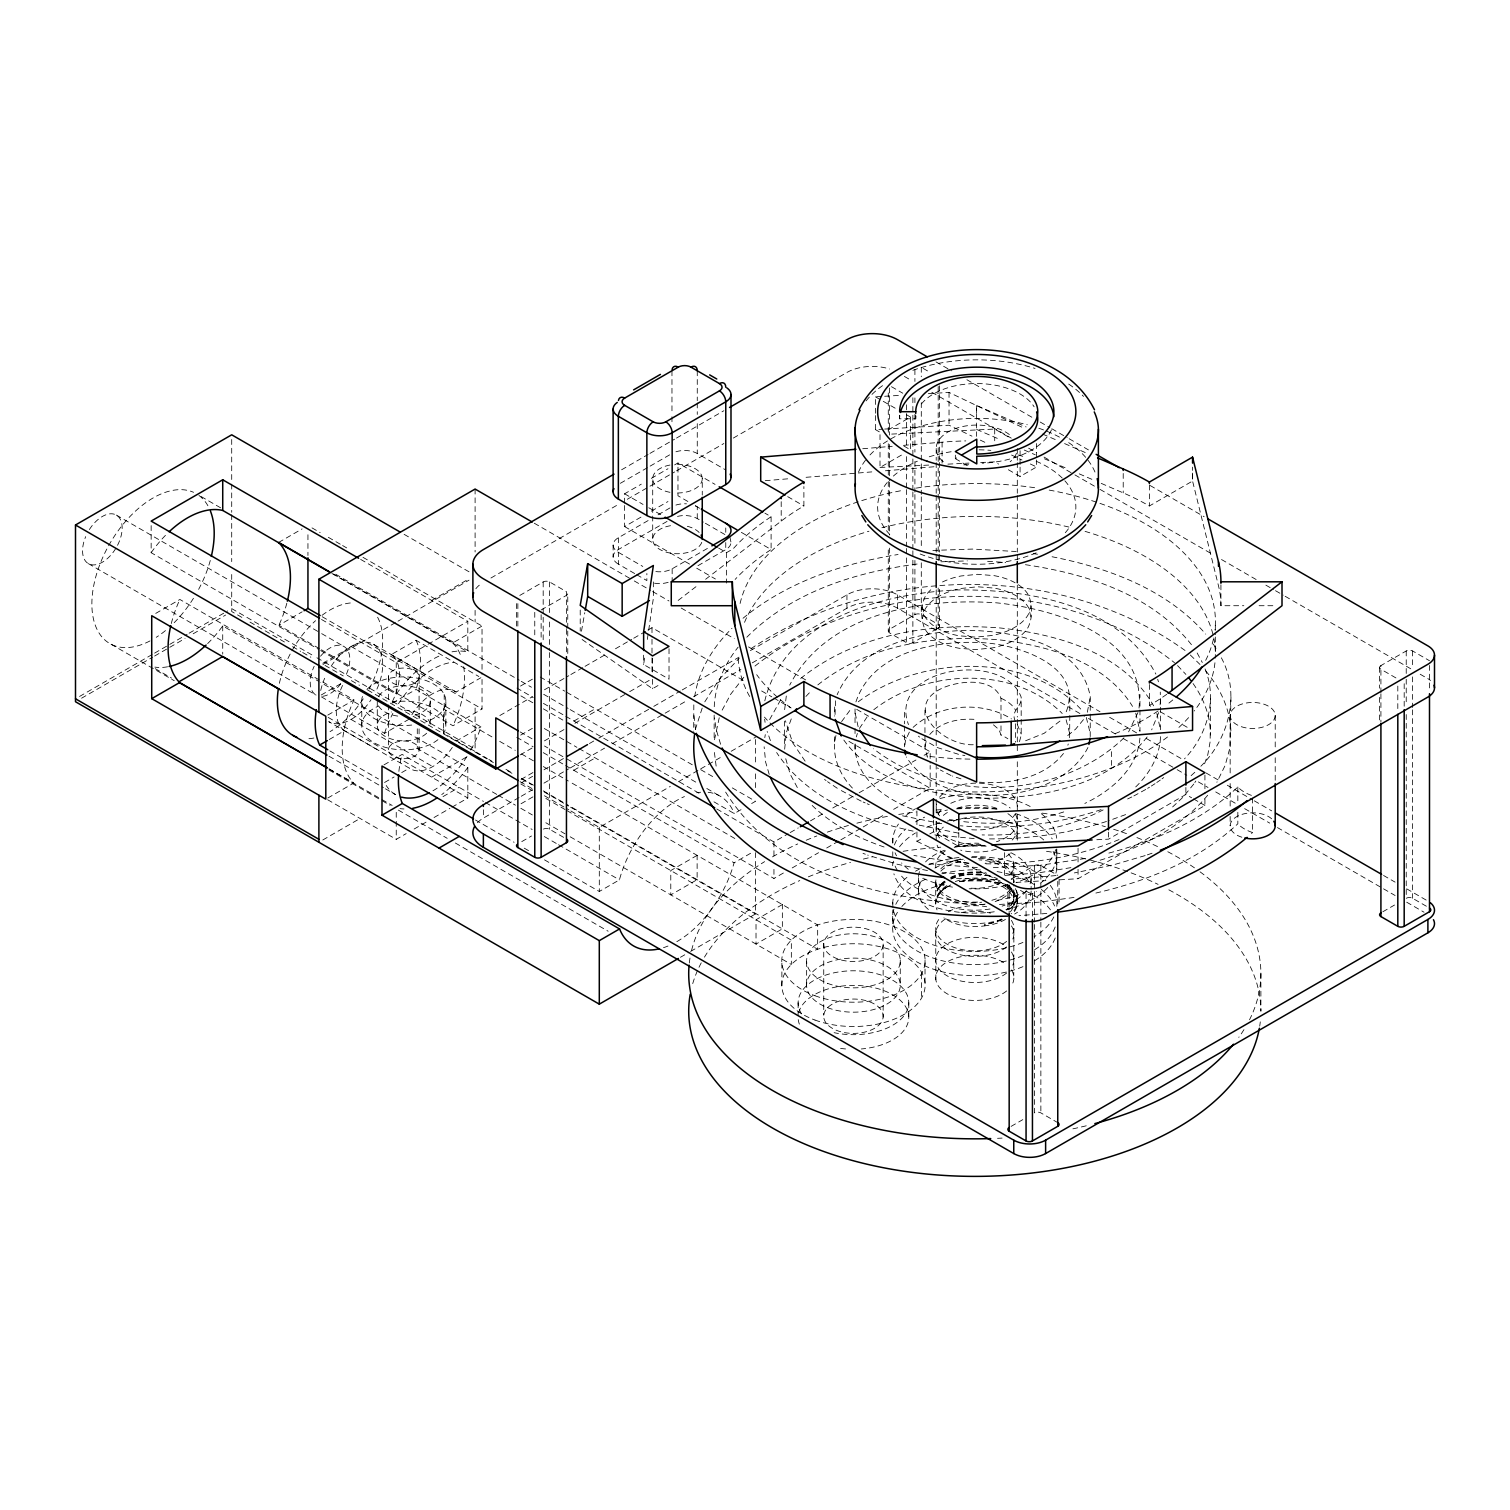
<?xml version="1.0" encoding="UTF-8"?>
<svg xmlns="http://www.w3.org/2000/svg" width="1510" height="1510" viewBox="0 0 1510 1510"><rect width="100%" height="100%" fill="white"/><g stroke="black" fill="none" stroke-linecap="round" stroke-linejoin="round"><path stroke-width="0.75" stroke-dasharray="5 3.75" d="M443.619 729.273L443.619 733.313L474.782 751.301M443.619 721.157L443.619 717.099M445.846 701.47L445.846 725.8M516.533 626.084L516.533 603M567.76 653.509L567.76 630.444M567.76 628.141L567.76 593.524M613.117 545.034L613.117 556.831M888.276 432.219L888.276 392.996M925.026 982.821L925.026 958.51M935.709 903.962L935.709 879.764A39.09 22.575 0 0 0 981.764 902.206M939.503 385.824L939.503 460.116M976.63 413.476L976.63 405.51L1026.102 426.934M1017.306 895.279L1017.287 896.544M1069.797 715.513L1069.627 737.71M855.925 701.886C872.61 651.622 935.86 640.07 982.406 642.656C1017.061 644.355 1085.633 666.023 1065.645 713.192M1192.56 473.083L1192.56 481.048L1218.476 585.767A244.299 141.034 0 0 1 1220.929 605.718L1243.825 605.718M924.951 735.37L925.064 749.281L927.668 757.284M1000.998 718.968L1000.998 698.262C993.033 677.424 961.587 680.576 944.467 687.201C900.017 705.491 942.655 746.431 973.723 744.713M892.75 856.34L892.788 851.81M892.844 842.769L892.882 838.239M892.806 909.832L892.882 925.007M892.825 907.567L892.882 900.772M1013.795 894.845L1013.871 884.577M1056.717 868.986L1056.792 848.903M1221.345 657.813C1240.729 693.6 1228.914 738.673 1200.846 766.249M1230.971 696.827L1229.914 747.809L1225.195 765.325L1216.871 782.255M1160.511 729.726L1160.284 692.071M855.038 708.926L855.038 726.253M1205.037 668.911C1217.834 699.734 1206.867 735.502 1184.463 758.851M1210.473 698.262L1210.152 741.561L1207.83 754.547L1203.376 767.193M784.634 709.662L786.314 695.884M784.653 749.205L786.314 732.671L792.089 716.608M1090.22 736.597L1090.258 696.62C1080.556 643.015 1012.7 630.859 966.947 630.331C918.514 631.576 858.303 645.714 837.163 694.694M693.826 704.868L693.694 731.35M924.951 746.865L926.442 740.032M835.502 700.791L834.973 717.382M835.974 735.54C830.877 754.698 839.39 774.856 852.848 788.503M1160.511 699.828L1160.095 704.943M1160.511 736.616C1159.888 756.095 1149.336 773.932 1135.52 787.106M855.132 743.958C853.641 778.197 886.974 799.979 915.607 810.492M714.249 706.699C715.155 684.823 724.592 664.023 738.182 647.092M1139.918 738.088C1137.445 768.949 1110.983 790.957 1084.822 803.433M714.494 739.73L719.307 717.42M942.523 581.973A56.984 32.899 0 0 1 961.058 575.971L977.593 574.31L994.052 575.631A51.925 29.974 0 0 1 1028.782 595.676C1032.5 605.491 1032.764 617.59 1028.178 627.197A56.984 32.899 0 0 1 992.221 647.941L975.686 649.583L959.227 648.281A51.925 29.974 0 0 1 924.497 628.235C920.779 618.42 920.515 606.303 925.101 596.714A56.984 32.899 0 0 1 932.368 588.39M922.233 618.741L925.101 609.191A56.984 32.899 0 0 1 961.058 588.447L977.593 586.786L994.052 588.088A51.925 29.974 0 0 1 1028.782 608.134L1031.028 617.647M1031.028 605.17L1028.178 614.721A56.984 32.899 0 0 1 992.221 635.465L975.686 637.126L959.227 635.804A51.925 29.974 0 0 1 924.497 615.778L922.233 606.265M669.024 648.734L669.024 679.179L643.637 664.532L644.978 655.397M647.337 639.409L648.337 632.558M648.677 630.274L653.358 598.319L653.358 581.916M764.796 700.848C784.653 618.855 882.822 593.619 956.396 589.957C1028.348 589.032 1119.155 603.906 1155.886 674.102M764.796 737.635L765.287 734.596M694.676 696.771C698.488 670.402 713.248 646.808 731.972 628.33M1017.287 902.055L1016.438 906.963L1016.777 905.188M1139.031 708.077C1145.845 635.332 1053.112 608.643 996.732 602.849C922.61 597.658 827.216 612.399 789.711 685.106M581.463 631.218L584.785 612.664M695.336 729.519L702.943 705.717M1158.698 712.569L1151.677 729.84M856.321 736.937L857.359 733.483M1137.955 712.55L1128.612 731.84M1067.853 745.204L1068.268 743.996M1087.351 712.229L1090.258 696.62M1087.936 747.488C1058.869 805.849 940.73 812.909 906.34 756.925M769.609 719.572L780.878 699.451M722.158 710.134L730.783 694.128L743.807 677.235M859.435 728.424L867.986 715.608M1019.458 741.637L1021.194 735.276L1021.175 697.186C1004.395 650.395 886.899 666.722 908.473 724.592M704.792 701.848L719.27 679.292L739.202 658.341M841.598 721.61L851.168 708.643M909.36 732.086L905.49 740.334L904.509 747.997M938.729 894.769L941.259 890.843L948.072 886.351L944.429 888.767M1194.825 782.539L1195.807 781.048M1083.482 719.609L1075.554 729.198L1065.041 737.71M941.259 884.275L937.03 891.221A39.09 22.575 0 0 1 945.26 882.236M1193.787 784.03L1183.16 797.053L1170.175 809.247M1063.474 753.471C1043.863 778.443 1008.831 784.596 978.801 782.123M1147.147 736.937C1109.661 784.728 1043.863 798.299 986.106 798.224C934.105 796.298 873.629 783.841 842.372 737.975M1207.679 795.241C1177.819 831.236 1133.217 851.451 1088.974 863.38M929.783 734.483C940.56 722.12 958.208 718.364 973.95 719.326M1123.95 737.861C1059.605 799.998 943.524 803.905 873.554 748.771M805.906 696.469L810.398 691.731M1059.963 721.063L1044.127 733.313L1023.365 741.655M913.116 727.367C938.805 703.717 981.896 700.621 1011.417 718.873M746.846 637.201C792.429 591.203 857.925 571.308 920.685 563.589M1015.418 721.478C1009.982 710.493 1022.308 707.001 1021.175 697.186M1194.806 772.289L1189.956 776.706M1251.412 795.374A38.524 22.235 0 0 1 1237.841 786.993C1201.582 820.949 1154.64 841.164 1107.075 853.546M1237.841 812.286L1237.841 823.78C1198.204 860.775 1146.241 881.557 1094.052 893.467M1252.545 798.054L1252.545 832.538L1251.507 833.501M873.799 709.7C925.838 669.005 1013.984 665.136 1062.228 713.494M754.981 666.061C868.59 575.725 1059.624 571.554 1174.516 662.72M858.265 701.791C920.137 655.151 1028.65 650.716 1082.783 711.285M800.659 678.462C855.849 633.917 931.16 622.46 1000.149 627.971C1057.151 634.294 1123.251 652.377 1153.621 705.831M817.835 684.917C868.609 644.26 937.767 634.124 1000.979 640.051C1049.714 646.11 1105.169 661.946 1132.538 706.397M743.033 618.251C786.823 582.029 842.637 563.475 898.054 554.51M678.141 600.433L698.752 584.559M705.623 579.274L781.198 521.101A244.299 141.034 0 0 1 803.886 505.982L803.886 486.56M751.074 648.602C876.706 564.438 1061.02 561.154 1185.029 650.47M1162.002 778.839L1163.681 777.593M1160.303 780.066L1156.792 782.501M1155.018 783.69L1151.356 786.049M1147.638 788.352L1149.506 787.201M411.852 714.815A44.696 25.783 -60 0 1 456.114 692.052L480.897 677.707M155.738 613.4L179.879 599.47L319.497 680.085M278.652 542.449L302.075 528.915M79.558 696.45L152.585 654.283M154.624 653.113L187.089 634.37M189.109 633.2L227.651 610.946M81.578 698.205L152.585 657.209M154.624 656.038L185.05 638.485M193.167 633.785L225.632 615.042M319.384 648.62L278.897 625.253L302.132 611.833M621.61 469.78L648.111 454.472M649.998 453.377L674.63 439.165M676.518 438.07L723.856 410.739M620.346 483.313L648.149 467.269M650.13 466.118L669.987 454.661M322.819 663.249L360.078 641.731M431.652 600.414L469.176 578.745M322.951 664.494L395.979 622.328M398.017 621.157L469.025 580.161M624.593 503.151L624.593 493.789L641.278 484.163M651.282 478.387L667.967 468.761M674.63 464.891L677.971 462.966L715.079 484.389M490.939 578.009L619.704 503.66M627.292 499.281L648.111 487.258M649.998 486.163L674.63 471.95M676.518 470.856L723.856 443.525M733.331 438.07L846.94 372.46A35.768 20.649 0 0 1 889.579 369.006M340.694 683.766L319.686 695.884L384.559 733.331L409.399 719.024M470.818 750.111A74.481 42.997 -60 0 0 480.897 726.857L416.043 689.409L391.222 703.735A44.696 25.802 -60 0 0 391.222 654.604L416.043 640.259L478.878 676.537M624.593 505.491L624.593 526.575L641.278 516.948M651.282 511.173L667.967 501.547M321.536 619.477L396.243 662.607L426.065 645.393M428.066 644.241L467.817 621.29L467.817 651.942A86.504 49.943 -60 0 0 451.207 651.999M634.653 573.536L618.364 564.117L618.364 552.339A17.875 10.325 0 0 1 618.364 537.73L650.13 519.402M658.077 514.816L671.969 506.775M519.799 595.431L543.185 581.935A4.511 2.605 0 0 1 549.546 581.935L566.458 591.693L566.458 628.349M327.821 715.079L353.963 699.979L321.309 681.142M333.295 574.008L452.736 642.958L482.03 626.046L482.03 674.423M618.364 564.117A17.875 10.325 0 0 1 618.364 549.527L669.987 519.723M541.127 609.983L566.458 595.374A4.511 2.605 0 0 0 566.458 591.693M329.237 739.523L344.507 730.708L409.38 768.156A44.696 25.783 -60 0 0 452.302 747.45M888.144 429.973L910.511 417.062L910.511 449.848L900.772 444.223M655.85 571.592A17.875 10.325 0 0 0 672.158 568.798L709.87 547.016M697.96 565.684L725.763 549.621A17.875 10.325 0 0 0 730.613 540.202M718.59 548.054L726.537 552.641L733.105 548.866A274.122 158.267 0 0 1 771.1 516.741L764.872 513.136M880.009 434.672L880.009 467.458L902.376 454.548M384.012 764.872L402.113 754.415L483.464 801.395M532.407 679.179L516.967 688.107L533.238 697.507M327.802 798.016L353.718 783.067A86.504 49.943 -60 0 1 353.963 699.979M321.404 649.791L452.981 725.763L482.03 708.983L482.03 676.725M499.848 715.532L532.313 696.789M544.468 689.768L568.817 675.706M570.856 674.536L583.03 667.514M585.049 666.325L605.34 654.623M615.476 648.772L631.708 639.391M633.747 638.22L645.921 631.199M647.941 630.029L651.999 627.688L745.393 681.595M384.559 782.482L394.091 776.97M401.736 772.573L409.38 768.156M456.095 741.183L480.897 726.857M955.339 455.114L955.339 458.662L958.246 457.002M322.819 839.975L360.078 818.458M431.652 777.14L467.213 756.623M520.686 735.106L532.369 728.367M443.015 796.619L459.115 787.333M573.97 721.025L595.223 708.756M520.138 754.924L532.313 747.884M544.468 740.863L564.759 729.141M574.914 723.29L627.65 692.845M629.689 691.655L651.999 678.783M582.105 639.504L652.528 688.711L658.02 685.54M1008.378 469.742L1020.081 476.499L1036.577 466.967L1036.577 459.946M327.613 799.734L396.243 839.352L406.19 833.614M414.136 829.028L426.065 822.138M434.031 817.533L449.923 808.36M451.924 807.208L467.817 798.016L467.817 767.42L320.762 682.52M521.044 779.424L533.2 772.403M521.233 782.897L532.596 776.329M543.959 769.779L564.797 757.756L544.506 745.997M589.41 743.543L596.978 739.164M598.885 738.069L651.905 707.454M653.792 706.359L680.312 691.052M682.199 689.957L739.013 657.171M750.376 650.602L846.94 594.846A35.768 20.649 0 0 1 897.525 594.846L1099.997 711.738M477.386 822.705A35.768 20.649 0 0 1 483.37 818.118L519.346 797.356M521.233 796.261L532.596 789.692M543.959 783.143L568.572 768.93M570.478 767.835L604.566 748.148M612.135 743.788L663.267 714.268M665.155 713.173L687.88 700.055M693.562 696.771L740.9 669.44M752.263 662.871L846.94 608.209A35.768 20.649 0 0 1 897.525 608.209L1084.558 716.212M573.8 770.27L595.223 757.907M521.044 803.754L533.2 796.733M521.762 841.617L531.482 835.993M938.182 628.066A4.511 2.605 0 0 0 938.182 624.385L921.289 614.627A4.511 2.605 0 0 0 914.909 614.627L889.598 629.236A4.511 2.605 0 0 0 889.598 632.916L906.51 642.675A4.511 2.605 0 0 0 912.87 642.675L938.182 628.066L938.182 588.013M1101.224 483.37L1123.214 492.883A244.299 141.034 0 0 1 1149.374 505.982L1192.56 481.048L1192.56 467.1M570.856 810.983L599.3 827.404L670.308 786.408M678.424 781.727L698.715 770.006M700.734 768.835L723.063 755.963M731.18 751.263L755.51 737.22M544.506 859.87L599.3 891.485L619.421 879.877A86.504 49.943 -60 0 1 684.445 796.563M713.966 801.848L734.256 813.569L743.92 808.001M751.659 803.528L755.51 801.3L731.161 787.238M676.839 941.655A86.504 49.943 -60 0 0 734.087 862.814L751.621 852.697M716.797 808.983L773.951 841.957L788.144 833.765M790.164 832.595L798.28 827.914M810.455 820.874L824.668 812.682M832.784 808.001L857.133 793.939M859.152 792.769L915.966 759.983M924.082 755.283L930.16 751.772L930.16 763.173M566.854 758.907L773.951 878.461L784.086 872.61M792.203 867.929L818.571 852.697M826.687 848.016L838.862 840.976M840.9 839.805L861.191 828.103M863.21 826.933L885.521 814.041M893.637 809.36L930.16 788.277L930.16 765.457M680.444 957.283L688.56 952.602M690.598 951.432L755.51 913.946L755.51 850.451M916.929 831.991L916.929 841.353L922.421 838.182M929.745 833.954L933.425 831.84L958.793 846.487L984.52 845.222M1145.731 789.466L1133.859 795.94M1011.115 879.084L1034.482 865.589A4.511 2.605 0 0 1 1040.862 865.589L1057.755 875.347M1380.914 692.807L1380.914 665.589L1406.225 650.961A4.511 2.605 0 0 1 1412.586 650.961L1429.498 660.719M1096.807 839.73L1108.491 839.164L1185.879 794.486L1191.598 797.771M1020.439 890.39L1026.064 893.637A4.511 2.605 0 0 0 1032.444 893.637L1036.332 891.391M1059.642 879.82L1078.046 878.707L1204.923 805.472L1204.923 796.091M1011.115 1126.384L1022.798 1119.646M1382.858 911.757L1394.542 905.019M1103.13 809.926C1065.985 828.971 1023.572 836.049 982.123 834.917M1131.802 796.959L1127.63 798.96M1119.042 839.56C1076.687 857.303 1030.367 864.494 984.595 863.814M1125.63 814.607L1108.17 820.93M1147.355 854.868L1153.848 852.584M1101.092 809.624C1056 824.856 1007.698 829.669 960.36 825.781M1145.146 855.585L1113.474 864.852L1074.346 872.931M1063.738 811.927C1030.764 822.742 995.335 825.574 960.926 821.346M1106.453 821.478C1068.136 833.803 1027.725 839.201 987.521 838.899M1085.199 858.529L1039.899 865.343L991.239 867.778M1070.911 867.646L1037.238 873.063L1002.885 875.536M496.733 794.392L417.288 748.526L415.533 748.847M1074.044 897.45L1039.899 902.131L998.186 904.509M1056.018 875.592L1011.473 879.216M1046.808 913.437L1018.948 915.664M862.738 448.734L892.202 446.299M903.546 445.356L942.089 442.185A244.299 141.034 0 0 1 965.815 440.901M765.249 480.69L790.183 478.632M806.057 477.311L871.798 471.894M885.407 470.78L935.275 466.666M932.859 550.433L972.553 549.074L1016.211 551.509M940.9 561.795L967.344 560.889M875.46 413.23L875.46 396.828L882.35 396.413M884.652 396.281L900.753 395.318M928.348 393.676L949.035 392.43L1024.082 428.217M875.46 415.571L875.46 429.614L882.35 429.199M884.652 429.066L949.035 425.216L971.968 436.163M1015.966 882.425L1045.845 880.632M891.712 434.087L994.712 429.048L1010.322 438.07M880.009 467.458L929.16 465.061M947.902 464.136L968.967 463.098M980.669 462.532L994.712 461.852L998.62 464.099M996.468 879.594L951.866 878.14M899.639 415.25L899.639 418.798L915.74 418.798A61.023 35.24 0 0 1 915.89 416.326M1259.095 605.718L1274.364 605.718M989.428 875.687L942.164 872.686M984.275 904.509C890.409 901.244 778.82 878.178 725.63 792.108M977.347 867.589L929.367 863.833M974.195 838.56L934.803 834.917M987.597 561.305L1005.717 562.494M968.986 863.21L943.429 860.738L913.909 855.434M958.378 833.124L917.665 824.837M1025.441 564.702C1087.332 573.857 1153.621 595.072 1193.051 646.752M941.749 823.705L902.131 815.74M1033.255 553.623L1037.483 554.227M954.263 820.402L947.676 819.269M927.499 870.572L897.355 864.267L867.703 855.094M962.701 755.17L964.89 755.566M1052.074 556.756C1108.661 567.949 1166.947 589.523 1205.754 634.124M913.116 831.123C861.474 819.911 806.85 798.45 776.631 752.546M958.529 754.32L937.408 747.601L920.817 738.088M960.983 778.858L952.357 776.027M884.105 847.016C856.755 837.578 830.141 823.913 809.737 803.018M863.003 853.32L865.343 854.226M867.193 803.773L869.231 804.641M951.036 775.498L940.352 770.006M1042.598 434.068L1057.245 440.41M1064.588 443.581L1086.558 453.113M976.63 429.425L1000.45 439.731M1024.271 450.055L1035.256 454.812M1044.429 458.776L1068.25 469.082M1079.235 473.857L1093.901 480.199M863.154 802.018L865.154 802.905M861.172 801.13L838.975 789.352M980.311 440.127L986.558 443.109M1011.568 455.038L1021.987 460.022M1030.33 463.985L1036.577 466.967M916.929 841.353L1002.376 882.123M936.03 361.909L951.47 370.818M966.891 379.727L1032.481 417.591M1040.201 422.045L1049.846 427.613M1051.772 428.727L1067.192 437.636M1069.137 438.749L1088.427 449.886M1150.148 485.522L1204.149 516.703M923.157 368.402L928.801 371.649M904.377 376.424L911.247 380.388M931.821 392.279L1011.266 438.145M1028.631 448.168L1036.332 452.623M1044.052 457.077L1072.987 473.781M1074.912 474.895L1098.072 488.259M1099.997 489.372L1211.869 553.962M1221.514 559.53L1256.226 579.576M1265.871 585.144L1273.591 589.598M1275.516 590.712L1283.236 595.166M1285.161 596.28L1412.473 669.779M1420.193 674.234L1427.894 678.688A22.518 13.005 0 0 1 1430.536 680.5M891.485 386.692L902.753 393.204M1395.938 677.933L1380.914 669.251A4.511 2.605 0 0 1 1380.914 665.589M875.46 396.828L881.293 400.207M883.256 401.32L896.883 409.191M906.604 414.816L910.511 417.062M955.339 458.662L969.175 466.647M875.46 429.614L879.348 431.86M787.692 496.639L803.886 505.982M1149.374 684.521L1149.374 705.453L1152.073 707.02M1160.171 711.682L1187.162 727.273M675.933 451.792A17.875 10.325 0 0 1 697.261 453.51L725.763 469.969M1109.642 717.307L1136.634 732.897M1146.279 738.466L1181.009 758.511M1206.075 772.988L1219.589 780.783M1227.29 785.238L1252.375 799.715M1254.3 800.828L1271.665 810.851M1383.537 875.46L1395.108 882.142M1406.678 888.824L1427.894 901.074M1406.225 714.551L1406.225 898.28A4.511 2.605 0 0 1 1412.586 898.28L1429.498 908.038M1088.427 718.439L1115.418 734.03M1123.138 738.484L1175.214 768.552M1177.139 769.666L1186.784 775.234M1198.374 781.916L1208.019 787.484M1215.72 791.938L1236.935 804.188M1244.655 808.643L1269.74 823.12M1277.441 827.574L1381.612 887.71M1383.537 888.824L1395.108 895.505M1406.678 902.187L1424.043 912.21M687.862 501.471L677.971 495.771L677.971 462.966M695.298 505.756L700.244 508.625M741.334 532.351L771.1 549.527A274.122 158.267 0 0 0 735.125 579.425M1193.504 798.884L1204.923 805.472M677.518 516.401A17.875 10.325 0 0 1 697.261 518.572L703.358 522.101M705.397 523.272L725.763 535.031L725.763 527.953M624.593 493.789L643.034 504.434M648.79 507.756L662.248 515.533M624.593 526.575L690.145 564.419M696.714 568.213L715.419 579.01M618.364 552.339L642.788 566.439M636.673 574.706L646.865 580.576L646.865 573.517M534.276 523.215L632.237 579.764M634.276 580.954L650.602 590.372M652.641 591.542L668.968 600.98M681.199 608.039L734.256 638.673M748.545 646.922L805.679 679.915M856.698 709.36L930.16 751.772M761.644 690.976L771.799 696.846M773.818 698.016L790.07 707.397M848.941 741.391L930.16 788.277M404.114 534.332L469.025 571.799M312.023 527.896L320.177 532.596M328.331 537.315L340.562 544.374M342.6 545.544L346.677 547.903M362.985 557.322L482.03 626.046M360.663 559.417L467.817 621.29M540.24 677.009L564.683 691.127M566.722 692.297L692.618 764.985M700.734 769.666L712.909 776.706M201.113 496.545L221.498 508.323M335.692 574.234L519.213 680.179M521.252 681.35L531.444 687.239M543.676 694.298L568.137 708.435M570.176 709.606L696.601 782.595M706.793 788.484L721.063 796.714M331.879 573.46L467.817 651.942M543.43 703.396L563.777 715.155M565.816 716.325L699.772 793.656M520.912 695.884L533.143 702.943M543.355 708.832L563.759 720.61M544.317 728.518L564.683 740.277M566.722 741.448L576.895 747.318M578.934 748.488L735.219 838.73M391.222 654.604L456.114 692.052M322.215 616.722L482.03 708.983M520.157 731.935L532.332 738.975M516.798 737.352L533.087 746.752M543.26 752.641L563.608 764.4M565.646 765.57L734.087 862.814M351.094 646.488L432.747 693.637M116.364 515.099L319.648 632.463M321.668 633.634L344.035 646.544M491.92 736.88L443.619 709.002L443.619 733.313A42.091 24.311 0 0 0 434.2 708.719A42.091 24.311 0 0 0 392.09 702.15M499.697 741.372L515.288 750.376M521.516 753.962L535.54 762.059M543.317 766.552L568.307 780.991M572.158 783.199L817.665 924.951L817.665 949.261L572.158 807.529M151.151 525.612L151.151 552.698L318.629 649.394M320.686 650.583L396.243 694.204A86.504 49.943 -60 0 1 441.732 654.925M231.709 608.606L314.873 656.605M316.911 657.775L475.103 749.111L475.103 704.981M476.329 752.206L487.239 758.511M488.806 759.398L491.92 761.21M505.925 769.288L512.173 772.894M521.516 778.292L535.54 786.389M543.317 790.881L568.307 805.302M241.864 617.382L231.709 611.531L231.709 571.025M249.98 622.082L284.446 641.976M292.562 646.658L300.679 651.357M302.698 652.528L310.815 657.209M325.009 665.4L343.261 675.933M351.377 680.633L359.493 685.313M367.609 689.995L471.044 749.715M475.103 752.055L493.392 762.607M507.624 770.817L513.721 774.347M521.837 779.028L531.992 784.898M544.185 791.938L568.572 806.019M570.61 807.189L755.51 913.946M520.044 781.651L532.237 788.692M544.43 795.732L568.817 809.813M520.837 783.973L532.369 790.636M545.827 798.413L565.042 809.511M566.967 810.625L791.334 940.145L791.334 964.475L566.967 834.936M207.625 643.6A86.504 49.943 -60 0 0 222.725 625.914L318.723 681.35M498.3 795.298L515.438 805.189M520.837 808.303L532.369 814.966M545.827 822.742L565.042 833.841M543.468 829.084A4.511 2.605 0 0 1 549.546 829.235L566.458 838.994M1034.482 924.479L1034.482 1112.889A4.511 2.605 0 0 1 1040.862 1112.889L1057.755 1122.647M88.354 563.626L316.024 695.072M351.094 719.458L432.728 766.589M485.484 802.565L532.162 829.5M544.336 836.54L556.51 843.562M558.53 844.732L619.421 879.877M328.198 717.42L467.817 798.016M376.934 749.432L328.746 721.667A44.696 25.802 -60 0 0 371.007 699.791M475.518 820.024L514.08 842.297M524.215 848.148L530.312 851.659M329.822 750.885L378.463 778.971M329.029 756.227L383.408 787.616M385.409 788.786L395.488 794.6M329.425 769.043L353.718 783.067M155.228 668.666L171.574 678.103M328.84 768.892L392.166 805.453M111.079 644.241L174.235 680.689M329.048 770.081L390.165 805.377M398.319 810.077L447.205 838.314M455.359 843.014L608.152 931.236M331.181 666.137A44.696 25.802 -60 0 1 373.442 644.26L423.668 673.328M993.448 724.819L999.073 729.67L1000.998 735.049A40.544 23.405 0 0 1 1007.868 738.805M837.276 788.277L827.574 781.689M937.389 767.929L938.352 768.628M824.535 779.405L826.045 780.557M918.42 736.163L919.609 737.125M1190.333 655.019L1199.978 664.438M1177.555 665.589L1185.897 674.423M805.132 761.172L792.674 742.75L785.408 720.761M1205.754 670.912C1220.476 688.39 1230.82 710.455 1230.971 733.615M1010.171 888.899L1016.438 897.355L1017.306 902.904M1017.325 724.536L1021.175 733.973M1193.051 683.539C1203.734 698.469 1210.68 716.514 1210.473 735.049M1213.323 644.128L1217.626 650.923M797.337 787.559L790.145 774.083L785.408 757.548M1197.147 652.962L1202.3 662.475M1066.117 719.741L1069.797 733.917M1086.313 717.514L1090.258 733.407M770.44 740.617L767.174 731.501M1135.746 713.116L1139.956 731.293L1139.956 694.506M858.114 726.706L855.038 712.456M720.61 744.26L716.136 729.33L714.457 717.986M769.213 774.366L765.645 762.173L764.135 746.77M1156.849 713.456L1160.284 728.858M1157.698 679.236L1158.434 681.784M729.896 537.05L730.991 542.335L730.991 539.372M716.136 766.117L714.23 751.017M1016.438 897.355L1017.306 902.149L1017.061 898.865M695.487 729.255L693.694 712.965M764.645 719.251L765.079 722.327M1013.757 863.795L1013.889 882.538A39.09 22.575 0 0 0 979.008 859.87M1429.498 665.438L1429.498 691.335M1412.586 650.961L1412.586 667.458M1412.586 676.876L1412.586 707.492M1412.586 709.851L1412.586 898.28M1406.225 650.961L1406.225 676.876M1406.225 679.236L1406.225 705.132M1404.187 683.728L1404.187 707.284M1397.807 686.087L1397.807 711.984M1380.914 693.845L1380.914 722.101M1379.593 667.42L1379.593 688.183M1379.593 697.412L1379.593 720.478M1275.214 715.457A22.518 13.005 0 0 1 1241.428 726.725A22.518 13.005 0 0 1 1241.428 704.207A22.518 13.005 0 0 1 1275.214 715.457L1275.214 748.337M1275.214 757.737L1275.214 781.217M1260.888 973.667L1260.888 1011.209A286.088 165.175 0 0 0 1165.89 888.276M1237.841 786.993L1237.841 803.094M1230.159 715.457L1230.159 774.158M1230.159 783.558L1230.159 807.038M1230.159 816.438L1230.159 825.819M1220.929 584.804L1220.929 605.718M1215.323 625.291L1215.323 634.672M1215.323 637.012L1215.323 658.096M1204.923 775.026L1204.923 793.75M1185.879 787.446L1185.879 794.486M1149.374 485.069L1149.374 505.982M1123.214 473.46L1123.214 492.883M1111.436 751.64L1111.436 766.344M1108.491 832.142L1108.491 839.164M1078.046 848.261L1078.046 867.004M1078.046 869.345L1078.046 878.707M1069.797 697.129L1069.797 713.211M1059.076 879.499L1059.076 904.867M1057.755 881.387L1057.755 905.962M1040.862 865.589L1040.862 889.145M1040.862 891.504L1040.862 919.76M1040.862 922.119L1040.862 1112.889M1036.577 443.544L1036.577 457.606M1034.482 865.589L1034.482 889.145M1034.482 891.504L1034.482 922.119M1032.444 893.637L1032.444 917.193M1031.122 877.669L1031.122 888.824M1026.064 893.637L1026.064 917.193M1020.081 450.735L1020.081 464.778M1020.081 467.118L1020.081 476.499M1017.306 448.489L1017.306 460.267M1017.306 462.626L1017.306 493.241M1017.306 495.601L1017.306 552.131M1017.306 554.491L1017.306 561.55M1017.306 585.106L1017.306 717.024M1017.306 719.383L1017.306 752.358M1017.306 761.776L1017.306 840.372A40.544 23.405 0 0 0 993.939 819.156A40.544 23.405 0 0 0 950.772 822.384M1015.418 723.781L1015.418 742.165M1013.795 895.449L1013.795 900.979M1013.889 928.48L1013.757 975.894M1009.171 884.917L1009.171 912.153M1007.85 884.35L1007.85 909.737M955.339 881.538A40.544 23.405 0 0 1 1005.433 884.86L1005.433 886.351A40.544 23.405 0 0 1 1013.965 912.191M1004.471 852.659L1004.471 876.083M1000.998 725.857L1000.998 735.049M994.712 429.048L994.712 440.769M1001.545 919.005A39.09 22.575 0 0 1 984.841 924.346L984.841 925.838A39.09 22.575 0 0 1 943.882 917.835M976.63 405.51L976.63 436.352M958.793 832.425L958.793 846.487M949.035 392.43L949.035 425.216M942.089 442.185L942.089 463.117M939.503 462.475L939.503 552.075M939.503 554.434L939.503 561.512M939.503 589.296L939.503 626.216M938.182 386.484L938.182 465.533M938.182 467.892L938.182 560.776M946.808 885.634A40.544 23.405 0 0 0 937.03 896.732L937.03 898.223A39.09 22.575 0 0 0 937.049 909.888M936.2 448.489L936.2 460.267M936.2 462.626L936.2 493.241M936.2 495.601L936.2 552.131M936.2 554.491L936.2 561.55M936.2 589.825L936.2 738.22M936.2 740.58L936.2 761.776M936.2 764.135L936.2 797.11M936.2 799.47L936.2 812.852M936.2 840.372L936.2 821.289A40.544 23.405 0 0 0 980.934 844.581M935.86 979.764L935.709 928.046M933.425 820.119L933.425 831.84M924.951 710.096L924.951 733.086M921.477 973.875L921.477 998.204M921.289 367.308L921.289 376.726M921.289 402.641L921.289 494.506M921.289 496.847L921.289 546.318M921.289 562.796L921.289 614.627M918.476 877.669L918.476 891.051M916.929 810.908L916.929 829.651M915.74 415.25L915.74 418.798M914.909 369.667L914.909 381.445M914.909 397.923L914.909 402.641M914.909 414.419L914.909 452.094M914.909 461.531L914.909 492.147M914.909 494.506L914.909 546.318M914.909 560.455L914.909 614.627M912.87 397.715L912.87 456.605M912.87 458.964L912.87 489.58M912.87 491.939L912.87 548.451M912.87 550.81L912.87 557.888M912.87 560.229L912.87 642.675M908.793 1002.734L908.793 1017.325M906.51 404.793L906.51 447.186M906.51 456.605L906.51 487.22M906.51 489.58L906.51 546.11M906.51 548.451L906.51 555.529M906.51 557.888L906.51 642.675M904.566 712.305L904.566 723.8M904.566 726.102L904.566 746.789M900.262 960.02L900.262 984.35M897.525 594.846L897.525 608.209M889.598 387.957L889.598 435.069M889.598 444.487L889.598 480.859M889.598 482.181L889.598 535.031M889.598 548.13L889.598 632.916M888.276 443.751L888.276 479.123M888.276 481.482L888.276 533.351M888.276 549.866L888.276 631.067M883.142 945.279A29.747 17.176 0 0 1 837.163 958.699A29.747 17.176 0 0 1 840.032 929.009A29.747 17.176 0 0 1 883.142 945.279L883.142 1017.155A29.747 17.176 0 0 1 837.163 1030.594A29.747 17.176 0 0 1 840.032 1000.885A29.747 17.176 0 0 1 883.142 1017.155M855.038 728.556L855.038 735.464M855.038 744.656L855.038 749.243M846.94 594.846L846.94 608.209M834.652 706.944L834.652 716.136M834.652 736.823L834.652 743.732M823.743 943.372L823.743 1015.267M806.642 961.587L806.642 985.917M798.11 1002.734L798.11 1015.248M784.634 721.157L784.634 746.45M781.878 963.116L781.878 987.446M781.198 501.66L781.198 521.101M773.951 841.957L773.951 857.925M773.951 869.345L773.951 878.461M771.1 516.741L771.1 549.527M755.51 739.504L755.51 764.683M755.51 773.837L755.51 789.862M726.537 552.641L726.537 583.087M725.763 542.562L725.763 549.621M714.154 715.06L714.154 740.353M677.499 464.363A24.783 14.307 0 0 1 702.263 478.67L702.263 495.035M697.261 370.762L697.261 400.641M697.261 402.943L697.261 414.438M697.261 423.63L697.261 453.51M697.261 518.572L697.261 506.775A17.875 10.325 0 0 0 694.751 505.586M671.969 370.762L671.969 414.438M671.969 416.741L671.969 423.63M672.158 568.798L672.158 580.576M669.968 465.042A24.783 14.307 0 0 0 652.716 478.67L652.716 513.721M652.716 516.061L652.716 539.429M652.528 658.266L652.528 676.99M652.528 679.33L652.528 688.711M651.999 627.688L651.999 636.975M651.999 639.296L651.999 655.548M651.999 657.869L651.999 671.818M643.637 655.17L643.637 664.532M618.364 537.73L618.364 549.527M599.3 827.404L599.3 891.485M580.217 610.059L580.217 631.142M566.458 629.368L566.458 655.283M549.546 581.935L549.546 612.55M549.546 621.969L549.546 650.244M549.546 652.584L549.546 829.235M543.185 581.935L543.185 614.91M543.185 617.269L543.185 640.825M541.127 614.702L541.127 640.599M534.766 612.343L534.766 638.258M517.855 603.623L517.855 627.16M483.37 809.775L483.37 818.118M475.103 489.051L475.103 551.999M475.103 610.361L475.103 622.044M444.204 694.449L444.204 718.779M430.237 701.527L430.237 725.857M419.082 677.103A15.326 8.852 0 0 1 395.771 684.445A15.326 8.852 0 0 1 396.413 669.119A15.326 8.852 0 0 1 419.082 677.103L419.082 719.477M419.082 728.896L419.082 750.074A15.326 8.852 0 0 1 395.771 757.416A15.326 8.852 0 0 1 396.413 742.09A15.326 8.852 0 0 1 419.082 750.074M417.288 728.764L417.288 748.526M396.243 662.607L396.243 694.204M396.243 812.323L396.243 819.081M396.243 821.327L396.243 839.352M388.429 676.669L388.429 702.565M388.429 704.925L388.429 749.658M377.273 700.848L377.273 725.178M361.777 702.943L361.777 727.254M307.946 534.748L307.946 555.491M231.709 439.504L231.709 481.766M231.709 484.125L231.709 512.305M231.709 514.646L231.709 561.626M222.725 625.914L222.725 654.17M708.152 792.297A86.504 49.943 -60 0 1 734.256 813.569M667.986 946.034A86.504 49.943 -60 0 1 663.494 947.676M696.676 792.769A86.504 49.943 -60 0 1 700.621 792.24M398.885 771.402A86.504 49.943 -60 0 1 402.113 754.415M198.942 495.45A86.504 49.943 -60 0 1 208.135 506.171M210.286 560.455A86.504 49.943 -60 0 1 197.546 591.373M193.45 598.3A86.504 49.943 -60 0 1 174.178 622.686M165.477 630.595A86.504 49.943 -60 0 1 156.266 637.295M149.981 640.938A86.504 49.943 -60 0 1 96.395 574.668A86.504 49.943 -60 0 1 193.563 492.317M167.591 666.797A86.504 49.943 -60 0 1 154.888 667.099M151.151 552.698A86.504 49.943 -60 0 1 166.081 534.729M467.817 767.42A86.504 49.943 -60 0 1 441.732 794.581M403.982 808.964A86.504 49.943 -60 0 1 399.98 808.605M286.825 603.226A86.504 49.943 -60 0 1 278.897 625.253M171.291 623.536A86.504 49.943 -60 0 1 179.879 599.47M452.736 642.958A86.504 49.943 -60 0 1 461.305 657.114M463.683 666.684A86.504 49.943 -60 0 1 452.981 725.763M702.263 478.67A24.783 14.307 0 0 1 677.499 492.977M669.968 492.317A24.783 14.307 0 0 1 652.716 478.67M701.754 542.354A24.783 14.307 0 0 1 675.782 553.698A24.783 14.307 0 0 1 652.773 540.41A24.783 14.307 0 0 1 672.422 525.423M687.333 526.292A24.783 14.307 0 0 1 699.149 532.483M866.098 400.905A121.649 70.234 0 0 1 884.822 384.087M912.833 370.327A121.649 70.234 0 0 1 1035.048 368.44M1068.684 384.087A121.649 70.234 0 0 1 1083.519 396.432M858.529 472.064A121.649 70.234 0 0 1 866.098 459.455M869.986 454.963A121.649 70.234 0 0 1 1027.291 424.744M1038.823 428.236A121.649 70.234 0 0 1 1061.228 438.089M1068.684 442.638A121.649 70.234 0 0 1 1094.976 472.064M1036.162 461.211A99.113 57.229 0 0 1 1063.738 534.446M1036.162 552.83A99.113 57.229 0 0 1 917.363 552.83M889.767 534.446A99.113 57.229 0 0 1 888.654 480.803M893.373 476.084A99.113 57.229 0 0 1 917.363 461.211M929.254 456.794A99.113 57.229 0 0 1 953.395 451.414M979.103 449.81A99.113 57.229 0 0 1 990.862 450.376M1017.929 454.963A99.113 57.229 0 0 1 1024.252 456.794M921.477 403.868A61.023 35.24 0 0 1 979.499 383.597A61.023 35.24 0 0 1 1034.123 406.794M1051.451 429.859A77.123 44.526 0 0 1 982.161 463.211M899.639 418.798A77.123 44.526 0 0 1 899.828 415.665M1049.205 490.089A238.655 137.787 0 0 1 1214.946 629.972M1213.398 639.277A238.655 137.787 0 0 1 1205.301 661.078M1172.817 699.942A238.655 137.787 0 0 1 1167.494 704.207M1158.132 710.927A238.655 137.787 0 0 1 1113.682 734.237M969.967 759.115A238.655 137.787 0 0 1 925.951 756M791.108 707.982A238.655 137.787 0 0 1 756.68 674.687M740.108 603.471A238.655 137.787 0 0 1 903.433 490.24M916.287 488.089A238.655 137.787 0 0 1 1036.256 487.938M475.839 588.768A35.768 20.649 0 0 1 481.199 583.747M1214.946 662.758A238.655 137.787 0 0 1 1194.146 711.021M1188.597 717.627A238.655 137.787 0 0 1 1177.875 728.348M1167.494 736.993A238.655 137.787 0 0 1 764.456 717.118M749.639 696.487A238.655 137.787 0 0 1 738.088 654.849M744.543 622.328A238.655 137.787 0 0 1 868.948 531.237M881.897 527.726A238.655 137.787 0 0 1 1071.685 527.745M1085.048 531.369A238.655 137.787 0 0 1 1215.418 653.49M89.373 529.557A28.011 16.176 -60 0 1 121.366 521.95A28.011 16.176 -60 0 1 99.528 563.626A28.011 16.176 -60 0 1 85.692 536.616M320.535 656.208A28.011 16.176 -60 0 1 345.45 647.545A28.011 16.176 -60 0 1 344.997 677.141M340.732 683.86A28.011 16.176 -60 0 1 320.535 696.374M315.061 694.43A28.011 16.176 -60 0 1 314.174 666.25M1166.758 694.298A244.299 141.034 0 0 1 1149.374 705.453M963.644 464.872A244.299 141.034 0 0 1 972.308 464.702M1241.881 837.238A22.518 13.005 0 0 1 1236.199 816.967A22.518 13.005 0 0 1 1271.628 818.798M675.933 505.057A17.875 10.325 0 0 1 686.465 503.812M668.175 582.313A17.875 10.325 0 0 1 652.395 582.747M1010.888 852.716A56.323 32.522 0 0 1 1029.914 884.331A56.323 32.522 0 0 0 974.799 858.529M1026.479 890.598A56.323 32.522 0 0 1 1002.13 906.113M990.05 908.982A56.323 32.522 0 0 1 934.312 900.281A56.323 32.522 0 0 1 921.138 867.816M925.554 861.908A56.323 32.522 0 0 1 945.921 849.771M954.169 847.431A56.323 32.522 0 0 1 986.332 845.845M1031.122 891.051A56.323 32.522 0 0 1 1014.626 914.041M1002.13 919.477A56.323 32.522 0 0 1 942.882 917.835M928.405 909.473A56.323 32.522 0 0 1 923.12 878.122M934.973 868.042A56.323 32.522 0 0 1 963.267 859.209M801.602 1013.889A55.341 31.955 0 0 1 846.884 971.006A55.341 31.955 0 0 1 908.397 1006.528A55.341 31.955 0 0 1 834.105 1032.67M798.677 1012.776A55.341 31.955 0 0 1 856.076 985.407A55.341 31.955 0 0 1 908.718 1015.815A55.341 31.955 0 0 1 861.323 1048.959M845.562 1048.959A55.341 31.955 0 0 1 837.861 1047.978M799.375 1024.12A55.341 31.955 0 0 1 798.243 1019.609M1200.035 871.817A286.088 165.175 0 0 1 1249.525 1019.76M1243.957 1029.65A286.088 165.175 0 0 1 1238.766 1037.37M1086.237 1125.799A286.088 165.175 0 0 1 1072.893 1128.838M1002.093 1138.087A286.088 165.175 0 0 1 997.544 1138.313M689.315 963.002A286.088 165.175 0 0 1 690.24 956.604M691.599 950.281A286.088 165.175 0 0 1 764.588 861.644M772.497 856.868A286.088 165.175 0 0 1 797.695 843.958M806.189 840.24A286.088 165.175 0 0 1 816.816 835.955M827.348 832.123A286.088 165.175 0 0 1 848.431 825.479M856.887 823.177A286.088 165.175 0 0 1 888.012 816.287M898.752 814.437A286.088 165.175 0 0 1 916.174 812.002M936.257 810.002A286.088 165.175 0 0 1 943.014 809.511M956.604 808.831A286.088 165.175 0 0 1 997.544 809.02M1042.164 813.135A286.088 165.175 0 0 1 1105.358 826.706M1113.625 829.254A286.088 165.175 0 0 1 1126.498 833.633M1136.917 837.578A286.088 165.175 0 0 1 1158.094 846.846M1167.796 851.734A286.088 165.175 0 0 1 1194.448 867.835M1260.284 1021.874A286.088 165.175 0 0 1 1259.717 1026.139M692.731 983.614A286.088 165.175 0 0 1 702.188 961.096M704.453 957.17A286.088 165.175 0 0 1 799.79 880.538M808.341 876.857A286.088 165.175 0 0 1 850.526 862.418M863.361 859.077A286.088 165.175 0 0 1 872.233 857M903.093 851.3A286.088 165.175 0 0 1 940.749 847.204M986.181 846.166A286.088 165.175 0 0 0 954.32 846.449A39.09 22.575 0 0 1 979.008 843.297M1046.505 851.3A286.088 165.175 0 0 1 1158.094 884.388M366.911 689.428A42.091 24.311 0 0 1 432.955 683.671A42.091 24.311 0 0 1 425.48 722.006M411.739 725.045A42.091 24.311 0 0 1 362.475 696.45M437.919 739.711A42.091 24.311 0 0 1 374.499 742.977A42.091 24.311 0 0 1 378.029 706.284M426.632 733.218A26.5 15.289 0 0 1 384.616 736.087A26.5 15.289 0 0 1 391.43 711.965M404.34 710.21A26.5 15.289 0 0 1 430.161 724.272M378.708 696.223A26.5 15.289 0 0 1 421.969 690.07A26.5 15.289 0 0 1 413.74 715.344M397.753 716.08A26.5 15.289 0 0 1 378.349 705.491M373.442 644.26A44.696 25.802 -60 0 1 375.631 691.806M320.724 690.466A44.696 25.802 -60 0 1 324.65 678.273M377.594 617.231A74.481 42.997 -60 0 1 368.214 690.636M363.231 698.847A74.481 42.997 -60 0 1 330.029 731.614M313.891 738.012A74.481 42.997 -60 0 1 305.832 738.786M279.388 683.313A74.481 42.997 -60 0 1 315.533 620.704M322.045 615.306A74.481 42.997 -60 0 1 352.642 602.83M466.986 756.51A74.481 42.997 -60 0 1 432.728 790.919M395.563 794.637A74.481 42.997 -60 0 1 386.239 785.502M384.559 733.331A74.481 42.997 -60 0 1 392.864 713.362M398.47 703.698A74.481 42.997 -60 0 1 453.83 662.192M344.507 730.708A44.696 25.802 -60 0 1 342.77 684.955M416.043 640.259A74.481 42.997 -60 0 1 416.043 689.409M971.44 857.51A39.09 22.575 0 0 1 1013.663 882.425M1010.605 889.05A39.09 22.575 0 0 1 991.862 900.3M940.805 868.835A39.09 22.575 0 0 1 961.077 858.85M1012.021 889.201A39.09 22.575 0 0 1 995.165 901.583M985.181 904.075A39.09 22.575 0 0 1 935.936 879.877M940.805 871.157A39.09 22.575 0 0 1 964.418 860.549M1016.438 890.485A40.544 23.405 0 0 1 1007.887 910.285M944.429 881.16A40.544 23.405 0 0 0 937.03 890.617A39.09 22.575 0 0 1 945.26 881.632M950.772 877.31A40.544 23.405 0 0 1 985.067 872.365M1008.944 885.426A39.09 22.575 0 0 1 1006.623 909.53M950.923 878.537A39.09 22.575 0 0 1 992.523 876.291M1015.305 888.635A40.544 23.405 0 0 1 1007.944 910.851M937.03 891.221A40.544 23.405 0 0 1 944.996 881.349M950.847 877.895A40.544 23.405 0 0 1 986.653 873.195M1007.944 885.068A39.09 22.575 0 0 1 1006.623 910.134M950.923 879.141A39.09 22.575 0 0 1 997.374 878.594M1011.398 925.875A39.09 22.575 0 0 1 1012.021 940.692M1006.623 946.921A39.09 22.575 0 0 1 948.959 950.734A39.09 22.575 0 0 1 948.261 917.231M961.077 912.682A39.09 22.575 0 0 1 990.484 913.135M1011.398 951.98A39.09 22.575 0 0 1 1012.021 966.796M1006.623 973.025A39.09 22.575 0 0 1 948.978 976.857A39.09 22.575 0 0 1 948.223 943.354A39.09 22.575 0 0 1 1006.019 946.317M1011.398 969.911A39.09 22.575 0 0 1 1012.021 984.728M1006.623 990.956A39.09 22.575 0 0 1 948.978 994.788A39.09 22.575 0 0 1 948.223 961.285A39.09 22.575 0 0 1 1006.019 964.248M1055.169 926.951A82.106 47.395 0 0 1 1034.086 950.035M1022.95 955.622A82.106 47.395 0 0 1 931.311 957.434A82.106 47.395 0 0 1 893.901 909.114M895.789 904.358A82.106 47.395 0 0 1 926.649 878.839M941.806 873.818A82.106 47.395 0 0 1 980.443 869.93M997.091 871.61A82.106 47.395 0 0 1 1035.067 885.03M1041.296 889.428A82.106 47.395 0 0 1 1054.565 905.981M1053.829 916.91A82.106 47.395 0 0 1 1034.086 936.823M1022.95 942.429A82.106 47.395 0 0 1 893.467 910.53M892.693 904.037A82.106 47.395 0 0 1 908.907 875.743M915.513 871.232A82.106 47.395 0 0 1 920.855 868.288M928.726 864.796A82.106 47.395 0 0 1 961.474 857.246M971.949 856.661A82.106 47.395 0 0 1 1045.486 879.915M1050.262 885.332A82.106 47.395 0 0 1 1056.717 907.284M1055.169 937.974A82.106 47.395 0 0 1 1034.086 961.058M1022.95 966.664A82.106 47.395 0 0 1 925.536 966.192A82.106 47.395 0 0 1 897.469 912.323M901.866 906.491A82.106 47.395 0 0 1 947.431 883.577M959.397 881.708A82.106 47.395 0 0 1 1010.662 885.615M1025.856 891.145A82.106 47.395 0 0 1 1051.281 911.021M960.643 881.425A40.544 23.405 0 0 1 1005.433 886.351M1005.433 919.458A40.544 23.405 0 0 1 984.841 925.838M937.03 898.223A40.544 23.405 0 0 1 950.772 884.935M1005.433 884.86A40.544 23.405 0 0 1 1011.172 913.776M1001.961 919.76A40.544 23.405 0 0 1 984.841 924.346M959.756 881.708A39.09 22.575 0 0 1 1002.867 886.823A39.09 22.575 0 0 1 1010.398 911.87M937.03 896.732A39.09 22.575 0 0 1 948.922 885.615M1011.398 920.345A39.09 22.575 0 0 1 1012.021 935.162M1006.623 941.372A39.09 22.575 0 0 1 953.773 947.298A39.09 22.575 0 0 1 940.805 917.117M948.261 911.7A39.09 22.575 0 0 1 986.728 906.774M1007.887 813.645A40.544 23.405 0 0 1 1010.171 841.9M996.43 849.111A40.544 23.405 0 0 1 960.643 850.13M939.541 837.937A40.544 23.405 0 0 1 938.125 821.534M943.335 815.381A40.544 23.405 0 0 1 948.072 812.097M957.076 808.171A40.544 23.405 0 0 1 996.43 808.171M1015.399 813.626A40.544 23.405 0 0 1 968.439 829.443M939.541 815.834A40.544 23.405 0 0 1 936.427 804.113M939.541 797.223A40.544 23.405 0 0 1 984.973 783.615A40.544 23.405 0 0 1 1017.306 806.529M1252.545 832.538A38.524 22.235 0 0 1 1237.841 823.78M1000.998 698.262A40.544 23.405 0 0 1 1015.418 709.983M1016.438 453.283A40.544 23.405 0 0 1 1010.171 461.758M943.335 461.758A40.544 23.405 0 0 1 953.773 429.199A40.544 23.405 0 0 1 1010.171 435.22M1015.399 814.192A40.544 23.405 0 0 1 996.43 841.749M938.125 814.192A40.544 23.405 0 0 1 943.335 808.02M950.772 803.32A40.544 23.405 0 0 1 1010.171 808.02M1056.472 849.809A82.106 47.395 0 0 1 1040.692 882.972M1026.857 891.353A82.106 47.395 0 0 1 994.278 900.753M977.649 902.074A82.106 47.395 0 0 1 901.583 876.159M897.393 870.496A82.106 47.395 0 0 1 893.467 861.21M894.43 844.977A82.106 47.395 0 0 1 905.906 828.896M915.513 821.893A82.106 47.395 0 0 1 924.667 817.155M936.464 812.776A82.106 47.395 0 0 1 947.431 810.002M957.359 808.378A82.106 47.395 0 0 1 997.091 809.077M1016.041 813.701A82.106 47.395 0 0 1 1052.206 838.899M1055.698 849.62A82.106 47.395 0 0 1 1016.57 882.312M1005.924 885.351A82.106 47.395 0 0 1 969.175 888.786M952.508 887.106A82.106 47.395 0 0 1 923.742 878.612M908.303 869.288A82.106 47.395 0 0 1 901.583 862.965M896.525 855.792A82.106 47.395 0 0 1 895.034 852.735M892.75 843.146A82.106 47.395 0 0 1 898.45 824.045M905.906 815.702A82.106 47.395 0 0 1 915.513 808.699M939.975 798.563A82.106 47.395 0 0 1 1031.613 807.265M1041.296 813.682A82.106 47.395 0 0 1 1056.717 838.22M1053.093 851.432A82.106 47.395 0 0 1 1055.698 873.856M1047.732 887.502A82.106 47.395 0 0 1 1005.924 909.586M994.278 911.776A82.106 47.395 0 0 1 893.901 873.818M892.693 865.74A82.106 47.395 0 0 1 892.882 862.474M899.507 846.827A82.106 47.395 0 0 1 915.513 832.935M926.649 827.329A82.106 47.395 0 0 1 939.975 822.799M947.431 821.044A82.106 47.395 0 0 1 1044.165 840.353M1010.171 853.622A40.544 23.405 0 0 1 985.067 863.286M968.439 863.286A40.544 23.405 0 0 1 937.068 845.166M937.068 835.577A40.544 23.405 0 0 1 943.335 827.102M1008.17 853.981A39.09 22.575 0 0 1 1008.793 876.876M1001.338 882.312A39.09 22.575 0 0 1 970.59 888.163M935.86 867.665A39.09 22.575 0 0 1 945.486 850.791M1017.306 895.581L1013.965 904.886L1017.306 895.581M697.129 855.358L670.78 870.553L670.78 894.883L697.129 879.669L697.129 855.358M782.35 904.566L756.019 919.76L756.019 944.09L782.35 928.876L782.35 904.566M815.004 995.751A71.687 41.393 0 0 0 925.064 962.568A71.687 41.393 0 0 0 820.27 924.12A71.687 41.393 0 0 0 815.004 995.751M815.004 1020.062A71.687 41.393 0 0 0 925.064 986.898A71.687 41.393 0 0 0 820.27 948.45A71.687 41.393 0 0 0 815.004 1020.062M827.48 983.312A46.829 27.029 0 0 0 900.187 962.549A46.829 27.029 0 0 0 832.69 936.577A46.829 27.029 0 0 0 827.48 983.312M827.48 1007.642A46.829 27.029 0 0 0 900.187 986.861A46.829 27.029 0 0 0 832.69 960.907A46.829 27.029 0 0 0 827.48 1007.642"/><path stroke-width="1.5" d="M613.117 409.021L613.117 491.769M730.991 394.525L730.991 477.273M1090.088 738.182L1088.918 744.43M694.676 733.558C686.068 796.525 738.843 846.185 790.523 872.176C857.208 906.189 933.444 918.099 1007.717 916.136M643.637 631.746L653.358 565.514L622.158 583.54L587.692 563.645L580.217 605.378L652.528 655.925L669.024 646.393L643.637 631.746L643.637 650.489M585.201 610.342L587.692 596.431L587.692 563.645M859.001 409.795C898.827 329.539 1054.678 329.539 1094.505 409.795M794.921 711.399L796.506 708.832M1087.672 521.931L1091.655 515.514M1085.747 524.763C1032.047 583.747 921.459 583.747 867.759 524.763M1247.128 800.564C1221.533 822.289 1191.522 838.258 1160.265 850.206M1247.128 837.352C1193.995 881.67 1125.46 902.999 1057.849 912.134M976.63 746.77A244.299 141.034 0 0 0 1011.19 745.355L1192.56 730.387L1192.56 706.472L1011.19 721.421A244.299 141.034 0 0 1 976.63 722.856L976.63 782.029L830.066 718.552A244.299 141.034 0 0 1 803.886 705.453L760.7 730.387L734.804 625.668A244.299 141.034 0 0 1 732.331 605.718L671.27 605.718L671.27 581.803L781.198 497.186A244.299 141.034 0 0 1 803.886 482.067L760.7 457.134L760.7 481.048L784.992 495.091M1149.374 683.03L1149.374 681.538A244.299 141.034 0 0 0 1172.062 666.438L1282.009 581.803L1282.009 605.718L1172.062 690.353A244.299 141.034 0 0 1 1168.098 693.317M678.424 958.454L599.3 1004.15L75.5 701.735L75.5 524.989L231.709 434.805L400.056 531.992M358.625 558.247L222.725 479.784L151.151 521.101L319.516 618.307M633.615 389.882L660.417 374.405M618.458 400.452A8.947 5.153 60 0 1 624.687 398.074L678.292 367.119A8.947 5.153 0 0 1 690.938 367.119L719.44 383.578A8.947 5.153 -60 0 1 725.763 387.221M318.893 712.248L318.893 579.236L475.103 489.051L532.237 522.045M178.992 681.765L222.725 656.51L279.52 689.315M151.717 698.658L325.801 799.167L325.801 716.231L151.717 615.721L151.717 698.658L179.614 682.558L327.387 767.873M304.057 610.72L307.946 608.473L320.177 615.533M624.687 398.074A8.947 5.153 0 0 0 624.687 405.359L653.188 421.818A8.947 5.153 0 0 0 665.834 421.818L719.44 390.863A8.947 5.153 0 0 0 719.44 383.578M614.023 474.14L483.37 549.583A35.768 20.649 0 0 0 483.37 578.783L1013.757 884.992A22.518 13.005 0 0 0 1045.618 884.992L1427.894 664.287A22.518 13.005 0 0 0 1427.894 645.884L1208.019 518.93M729.538 407.455L846.94 339.675A35.768 20.649 0 0 1 897.525 339.675L927.253 356.832M613.966 488.636A17.875 10.325 0 0 0 618.364 499.074L646.865 515.514A17.875 10.325 0 0 0 672.158 515.514L725.763 484.578A17.875 10.325 0 0 0 730.16 474.14M316.364 709.7A74.481 42.997 -60 0 0 319.686 745.034L327.33 740.636M711.871 545.865L725.763 537.843A17.875 10.325 0 0 0 725.763 523.234M587.692 596.431L622.158 616.325L649.47 600.565M961.587 455.057L976.762 446.299M473.498 818.854L381.992 766.023L381.992 815.173L402.283 803.471L619.572 928.933A86.504 49.943 -60 0 0 659.021 948.884M318.893 666.835L495.79 768.967L518.1 756.095M1433.443 919.684A22.518 13.005 0 0 1 1427.894 932.821L1045.618 1153.546A22.518 13.005 0 0 1 1013.757 1153.546L483.37 847.318L483.37 833.954A35.768 20.649 0 0 1 483.37 804.755L517.458 785.087M566.684 756.661L587.522 744.619M438.995 848.091L459.285 836.389M760.7 730.387L760.7 706.472L803.886 681.538A244.299 141.034 0 0 0 830.066 694.638L976.63 758.114M1097.562 457.87L1123.214 468.968A244.299 141.034 0 0 1 1149.374 482.067L1192.56 457.134L1218.476 561.852A244.299 141.034 0 0 1 1220.929 581.803L1220.929 583.294M517.099 844.43A4.511 2.605 0 0 0 517.855 847.544L534.766 857.303A4.511 2.605 0 0 0 541.127 857.303L566.458 842.674A4.511 2.605 0 0 0 566.967 839.371M381.992 815.173L599.3 940.636L619.572 928.933M800.319 826.744L808.435 822.063M933.425 799.054L916.929 808.567L1004.471 850.319L1078.046 845.921L1204.923 772.686L1185.879 761.682L1108.491 806.378L958.793 813.701L933.425 799.054L933.425 817.778M1009.171 913.173L1009.171 1131.198L1026.064 1140.956A4.511 2.605 0 0 0 1032.444 1140.956L1057.755 1126.328L1057.755 909.643M1380.914 723.422L1380.914 916.57L1397.807 926.328A4.511 2.605 0 0 0 1404.187 926.328L1429.498 911.719L1429.498 693.694M483.37 833.954L1013.757 1140.163A22.518 13.005 0 0 0 1045.618 1140.163L1427.894 919.458A22.518 13.005 0 0 0 1430.536 902.886M1059.869 740.957C1034.595 755.226 1004.622 759.587 975.97 757.038M1012.814 744.034L1014.588 743.713M1005.566 745.109L982.293 745.638M760.7 457.134L855.925 449.282M991.542 844.883L1092.126 839.956M976.762 446.922A61.023 35.24 0 0 0 1037.766 411.702A61.023 35.24 0 0 0 976.762 376.462A61.023 35.24 0 0 0 915.74 411.702L899.639 411.702A77.123 44.526 0 0 1 976.762 367.175A77.123 44.526 0 0 1 1053.867 411.702A77.123 44.526 0 0 1 976.762 456.209L976.762 463.929L955.339 451.565L976.762 439.202L976.762 454.019A61.023 35.24 0 0 0 1036.596 411.909M671.27 581.803L732.331 581.803A244.299 141.034 0 0 0 734.804 601.754L760.7 706.472M1220.929 581.803L1282.009 581.803M944.486 877.537C850.338 866.948 729.556 834.445 696.355 733.313M915.985 861.889C841.674 848.997 758.077 819.911 722.12 747.96M842.995 844.619C813.154 829.953 784.219 808.643 770.44 777.405M1096.128 454.34L1119.287 467.704M709.662 374.895L716.778 379.01M1149.374 681.538L1192.56 706.472M719.175 486.748L762.795 511.947M1275.516 813.078L1381.612 874.347M701.338 509.134L736.956 529.821M665.117 517.175L717.005 547.149M329.255 571.667L278.652 542.449A86.504 49.943 -60 0 1 287.353 601.188M169.12 531.765A86.504 49.943 -60 0 1 222.725 510.437L329.954 572.347M318.893 579.236L516.835 693.524M567.835 722.969L714.759 807.793M518.119 730.764L495.79 717.873L495.79 768.967M75.5 524.989L518.024 780.481M319.686 745.034L327.802 749.715M292.789 735.313L327.028 755.076M179.747 682.822L326.802 767.722M75.5 698.79L318.893 839.315M870.364 745.544L859.681 730.236M1188.427 677.443L1190.805 680.481M861.851 515.514L865.834 521.931M841.24 735.974L835.313 719.458M905.283 753.603L905.585 754.717M905.037 752.471L904.679 750.225M1434.5 655.095L1434.5 687.88M1427.894 919.458L1427.894 932.821M1404.187 709.643L1404.187 926.328M1397.807 714.343L1397.807 926.328M1275.214 783.558L1275.214 825.819M1218.476 561.852L1218.476 566.344M1192.56 457.134L1192.56 463.117M1185.879 761.682L1185.879 785.106M1172.062 666.438L1172.062 690.353M1149.374 482.067L1149.374 483.577M1123.214 468.968L1123.214 470.459M1108.491 806.378L1108.491 829.783M1098.393 429.236L1098.393 487.787M1045.618 1140.163L1045.618 1153.546M1032.444 919.552L1032.444 1140.956M1026.064 919.552L1026.064 1140.956M1017.306 561.55L1017.306 582.766M1013.757 1140.163L1013.757 1153.546M1011.19 721.421L1011.19 745.355M958.793 813.701L958.793 830.085M936.2 561.55L936.2 587.466M915.74 411.702L915.74 413.476M855.188 427.538L855.188 486.088M830.066 694.638L830.066 718.552M803.886 482.067L803.886 483.577M803.886 681.538L803.886 705.453M781.198 497.186L781.198 498.677M734.804 601.754L734.804 625.668M732.331 581.803L732.331 605.718M725.763 484.578L725.763 401.811A17.875 10.325 0 0 0 726.857 387.9M702.263 497.375L702.263 539.429M672.158 515.514L672.158 432.766A8.947 5.153 60 0 0 665.834 421.818M646.865 515.514L646.865 432.766A8.947 5.153 -60 0 1 653.188 421.818M622.158 583.54L622.158 616.325M618.364 499.074L618.364 416.307A17.875 10.325 0 0 1 617.269 402.396M599.3 940.636L599.3 1004.15M566.458 656.605L566.458 842.674M541.127 642.958L541.127 857.303M534.766 640.599L534.766 857.303M517.855 630.84L517.855 847.544M483.37 804.755L483.37 806.434M472.894 564.174L472.894 596.978M318.893 795.185L318.893 842.24M307.946 557.794L307.946 608.473M222.725 479.784L222.725 510.437M210.437 511.059A86.504 49.943 -60 0 1 211.306 556.416M402.283 803.471A86.504 49.943 -60 0 1 398.602 774.706M206.096 645.053A86.504 49.943 -60 0 1 169.12 666.495M436.843 798.035A86.504 49.943 -60 0 1 412.683 808.303M179.614 682.558A86.504 49.943 -60 0 1 170.8 625.593M701.112 535.087A24.783 14.307 0 0 1 702.131 537.938M1094.259 411.909A121.649 70.234 0 0 1 975.309 500.32A121.649 70.234 0 0 1 860.039 410.305M1097.166 478.632A121.649 70.234 0 0 1 981.104 558.813A121.649 70.234 0 0 1 855.415 483.615M900.413 412.513A77.123 44.526 0 0 1 980.481 374.329A77.123 44.526 0 0 1 1053.791 416.798M1202.017 666.891A238.655 137.787 0 0 1 1176.233 697.035M1107.547 736.635A238.655 137.787 0 0 1 976.479 759.171M917.249 754.811A238.655 137.787 0 0 1 794.77 710.512M1434.028 685.219A22.518 13.005 0 0 1 1427.894 697.073L1045.618 917.778A22.518 13.005 0 0 1 1013.757 917.778L483.37 611.569A35.768 20.649 0 0 1 473.649 592.75M1380.914 916.57A4.511 2.605 0 0 1 1380.914 912.889M1429.498 908.038A4.511 2.605 0 0 1 1429.498 911.719M1009.171 1131.198A4.511 2.605 0 0 1 1009.171 1127.517M1057.755 1122.647A4.511 2.605 0 0 1 1057.755 1126.328M1273.798 821.27A22.518 13.005 0 0 1 1268.608 835.03A22.518 13.005 0 0 1 1244.806 838.012M690.938 367.119A8.947 5.153 -60 0 1 697.261 370.762M719.44 390.863A8.947 5.153 60 0 1 725.763 401.811L672.158 432.766A17.875 10.325 0 0 1 646.865 432.766L618.364 416.307A8.947 5.153 -60 0 1 624.687 405.359M672.082 369.497A8.947 5.153 60 0 1 678.292 367.119M483.37 847.318A35.768 20.649 0 0 1 474.574 826.461M1233.5 1044.203A286.088 165.175 0 0 1 1094.844 1123.591M990.73 1138.578A286.088 165.175 0 0 1 689.088 965.135M1259.359 1028.253A286.088 165.175 0 0 1 945.26 1175.497A286.088 165.175 0 0 1 690.24 994.146M296.828 737.182A74.481 42.997 -60 0 1 278.236 689.636M429.312 792.75A74.481 42.997 -60 0 1 401.547 797.11M927.197 461.248A99.113 57.229 0 0 0 1075.875 411.702A99.113 57.229 0 0 0 927.197 362.136A99.113 57.229 0 0 0 927.197 461.248"/></g></svg>
